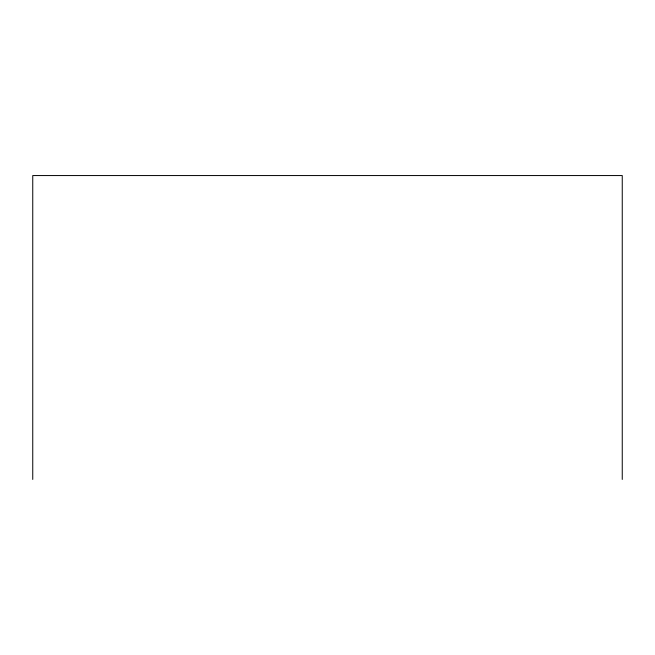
<?xml version="1.0" encoding="UTF-8"?>
<svg xmlns="http://www.w3.org/2000/svg" width="655" height="655" viewBox="0 0 655 655"><rect width="100%" height="100%" fill="white"/><g stroke="black" fill="none" stroke-linecap="round" stroke-linejoin="round"><path stroke-width="0.98" d="M622.25 479.444L622.25 175.556L32.75 175.556L32.75 479.444"/></g></svg>
